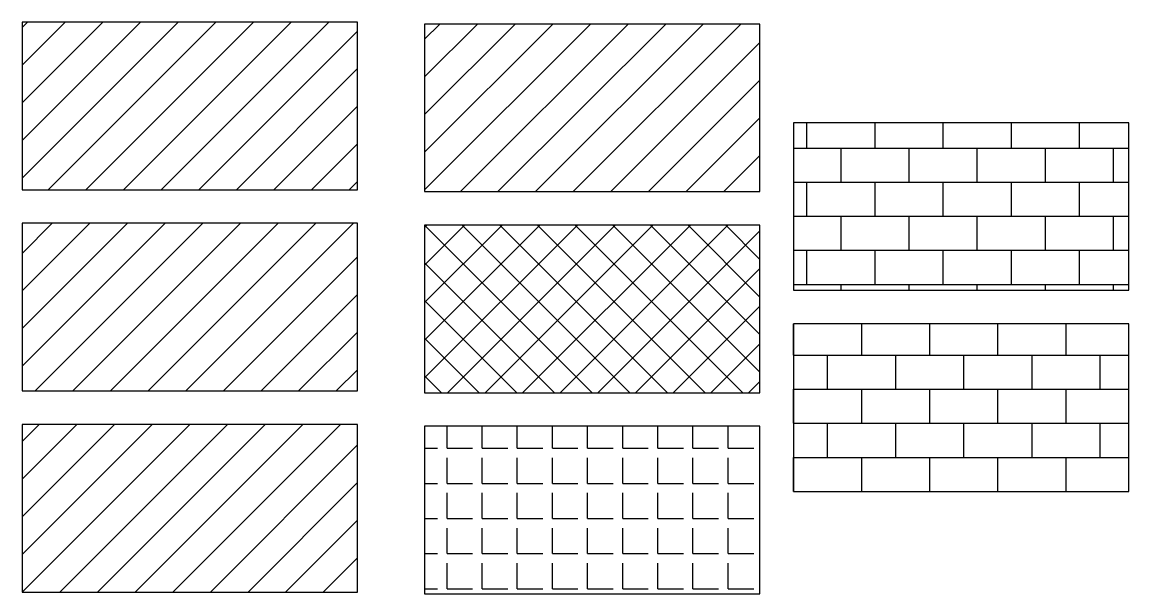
# Model space of a CAD drawing. Header units: millimetres. Extents: x 20 to 350, y 19 to 190.
import ezdxf

# ---------------------------------------------------------------- set-up
doc = ezdxf.new("R2010")
doc.units = ezdxf.units.MM

msp = doc.modelspace()

# ---------------------------------------------------------------- hatches: boundary and pattern name
h = msp.add_hatch()
h.set_pattern_fill('ANSI31', color=256, scale=2.5, style=0)
h.paths.add_polyline_path([(120, 190), (20, 190), (20, 140), (120, 140)])
h = msp.add_hatch()
h.set_pattern_fill('ANSI31', color=256, scale=2.5, style=0)
h.paths.add_polyline_path([(240, 189.44), (140, 189.44), (140, 139.44), (240, 139.44)])
h = msp.add_hatch()
h.set_pattern_fill('AR-B816', color=256, scale=0.05, style=0)
h.paths.add_polyline_path([(350, 160), (250, 160), (250, 110), (350, 110)])
h = msp.add_hatch()
h.set_pattern_fill('ANSI31', color=256, scale=2.5, style=0)
h.paths.add_polyline_path([(120, 130), (20, 130), (20, 80), (120, 80)])
h = msp.add_hatch()
h.set_pattern_fill('ANSI37', color=256, scale=2.5, style=0)
h.paths.add_polyline_path([(240, 129.44), (140, 129.44), (140, 79.44), (240, 79.44)])
h = msp.add_hatch()
h.set_pattern_fill('AR-B816', color=256, scale=0.05, style=0)
h.set_pattern_definition([(0, (250, 50), (0, 10.16), []), (90, (250, 50), (-10.16, 10.16), [10.16, -10.16])])
h.paths.add_polyline_path([(350, 100), (250, 100), (250, 50), (350, 50)])
h = msp.add_hatch()
h.set_pattern_fill('ANSI31', color=256, scale=2.5, style=0)
h.paths.add_polyline_path([(120, 70), (20, 70), (20, 20), (120, 20)])
h = msp.add_hatch()
h.set_pattern_fill('ANGLE', color=256, scale=1.5, style=0)
h.set_pattern_definition([(0, (0, 0), (0, 10.4775), [7.62, -2.8575]), (90, (0, 0), (-10.4775, 6e-16), [7.62, -2.8575])])
h.paths.add_polyline_path([(240, 69.44), (140, 69.44), (140, 19.44), (240, 19.44)])

# ---------------------------------------------------------------- linework, layer by layer
for points in [[(20, 140), (120, 140), (120, 190), (20, 190)], [(140, 139.44), (240, 139.44), (240, 189.44), (140, 189.44)], [(250, 110), (350, 110), (350, 160), (250, 160)], [(20, 80), (120, 80), (120, 130), (20, 130)], [(140, 79.44), (240, 79.44), (240, 129.44), (140, 129.44)], [(250, 50), (350, 50), (350, 100), (250, 100)], [(20, 20), (120, 20), (120, 70), (20, 70)], [(140, 19.44), (240, 19.44), (240, 69.44), (140, 69.44)]]:
    msp.add_lwpolyline(points, close=True)

doc.saveas('drawing.dxf')
